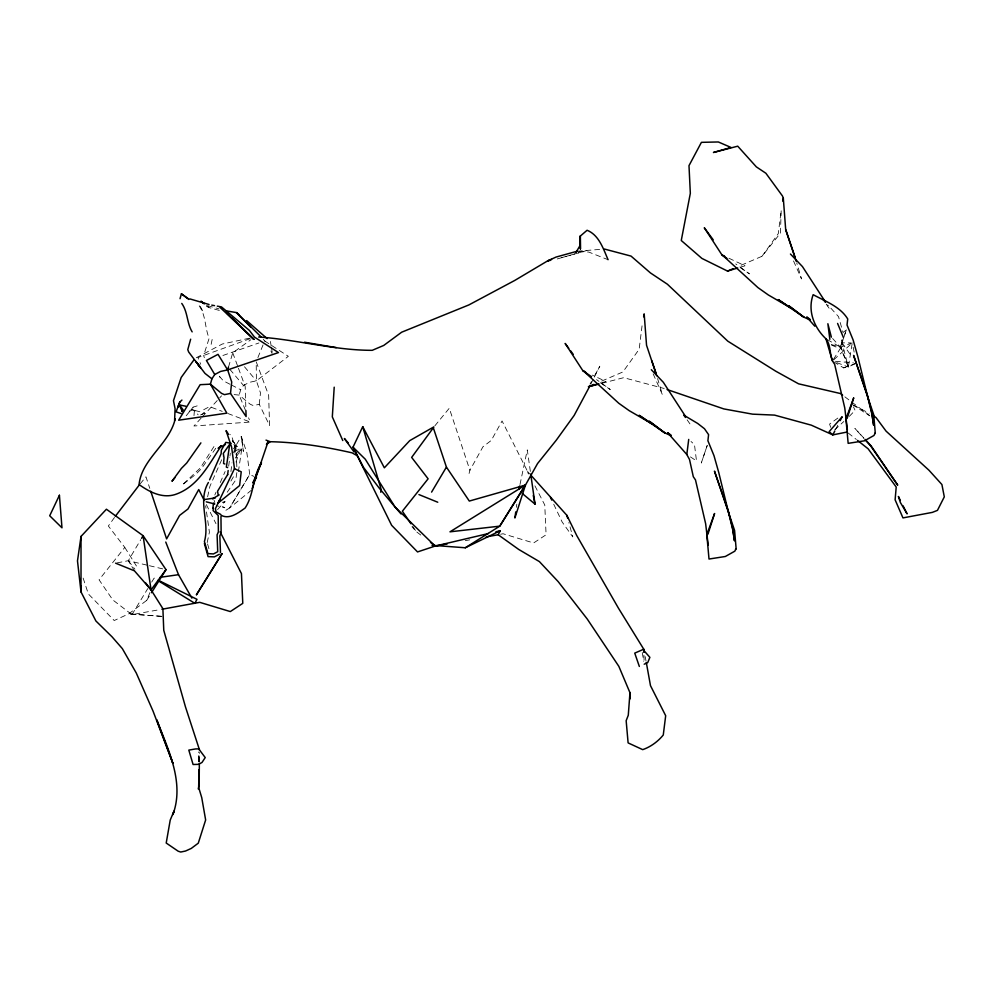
<?xml version="1.0" encoding="UTF-8"?>
<svg xmlns="http://www.w3.org/2000/svg" width="994" height="994" viewBox="0 0 994 994"><rect width="100%" height="100%" fill="white"/><g stroke="black" fill="none" stroke-linecap="round" stroke-linejoin="round"><path stroke-width="0.75" stroke-dasharray="4.97 3.73" d="M199.359 762.05L199.446 752.893M198.527 761.255L198.651 751.961M198.676 761.454L199.272 752.744M212.157 339.451L210.653 346.769M193.992 415.604L194.414 410.311L193.109 407.142L197.172 405.875M833.68 361.791L843.583 367.867L848.329 366.985L852.256 342.905L832.438 361.021L841.073 347.279L842.34 339.923M259.26 404.359L260.478 392.891L256.402 380.839L256.203 361.754L268.653 395.326L269.573 425.444L259.26 404.359L253.234 405.552L250.302 404.285L239.181 395.103L233.515 394.543M228.695 466.174L229.763 457.513M229.949 456.06L230.297 453.177M230.919 471.554L231.987 462.881M642.049 325.833L639.154 349.267L622.878 371.967L600.811 381.447M516.383 507.313L516.805 504.256M234.795 452.953L235.913 445.474L241.318 436.428L246.872 452.817L249.73 474.473L229.626 507.971L223.439 511.798M236.845 472.647L235.752 479.99L225.688 494.403M238.386 471.678L241.778 448.791L240.449 448.294L233.665 452.009M855.064 363.767L848.329 366.985L840.477 347.204L841.769 339.873M519.999 484.5L527.292 449.872L530.51 472.473M207.174 542.6L209.411 532.15L205.634 505.847M207.609 496.826L209.92 486.29L223.861 454.842M199.309 305.767L199.26 305.978C206.093 315.806 204.764 327.834 209.138 338.308L203.608 355.566L204.379 357.666M469.069 473.455L469.913 470.299L482.935 446.803L491.297 440.404L502.057 420.959L528.92 474.126M264.665 340.954L288.335 356.324L256.402 380.839L249.345 382.342L243.493 385.436L240.66 389.735L239.181 395.103L245.63 410.708M228.496 367.072L232.733 352.845L250.861 339.724M236.05 462.061L240.449 448.294L234.77 456.445M233.528 452.767L235.913 445.474L230.981 438.056M827.269 339.575L840.477 347.204L843.471 338.519M843.956 337.078L846.329 329.834L843.049 332.543L838.526 316.651L828.201 305.245M852.256 342.905L840.477 347.204L844.378 335.624M844.863 334.183L846.329 329.834M114.496 517.452L108.346 525.988L124.797 547.408L99.065 579.788L112.782 599.929L131.953 614.64L160.407 609.521M257.893 357.591L264.093 342.346M83.148 578.11L88.329 593.915L114.211 620.529L128.698 613.882L146.665 600.413L149.957 592.523M214.791 495.012L216.009 492.254M220.258 482.562L225.129 471.504M590.871 383.957L593.617 378.49M594.3 377.124L599.792 366.214L594.201 376.465M835.482 429.706L838.166 424.525M590.014 384.169L591.405 381.597M230.919 481.046L234.037 475.778M117.019 562.902L128.288 560.703L140.763 539.643M131.953 614.64L147.758 588.597M151.697 582.099L154.07 578.185L157.127 577.75M146.665 600.413L150.69 594.002M186.251 415.716L193.109 407.142M235.28 458.11L241.778 448.791M762.013 256.278L778.302 233.578L781.197 210.144L780.439 233.118L762.013 256.278L739.946 265.758M233.503 448.779L235.913 445.474L231.863 443.858M140.179 483.867L145.956 476.822L149.796 488.377M434.838 425.854L449.276 408.236L469.913 470.299M217.587 509.599L224.818 501.647M201.099 418.163L193.942 425.991L250.326 422.052L248.562 417.803M202.117 417.045L221.563 395.823M849.348 416.337L855.101 410.36L853.473 406.869M834.637 429.868L843.807 421.518M251.557 490.092L229.626 507.971L249.73 474.473L253.793 476.35M837.83 418.076L829.58 424.078L831.879 430.651M196.315 357.741L222.271 344.036L250.09 338.047M203.695 409.727L209.548 406.633L222.209 411.367M201.285 414.734L204.615 412.982L190.985 409.466L194.414 410.311L198.129 414.796M200.552 414.958L204.615 412.982M192.985 409.764L189.171 411.267L194.414 410.311M843.583 367.867L856.406 363.133M250.14 338.668L197.98 357.542L200.713 364.239M222.917 355.479L258.9 342.967M740.654 267.113L745.028 265.783L728.751 258.167M601.519 382.802L605.893 381.472L592.325 375.123M561.523 257.695L586.87 250.5L556.305 259.21M601.755 383.336L623.66 377.683L664.178 388.492M500.616 534.25L503.051 533.753L533.616 542.972L546.091 534.76L544.762 504.977L534.424 484.861M465.229 540.661L469.715 539.854M222.818 502.107L225.129 501.759L222.668 502.678L222.569 506.518L224.806 507.785L216.27 505.635M577.328 251.184L601.42 249.283M578.831 251.445L588.821 252.091L608.042 259.695M836.774 362.648L848.329 366.985L842.055 342.868L850.789 342.893M848.329 366.985L841.073 347.279L836.227 347.13L831.183 344.906M161.985 616.367L128.698 613.882L161.848 616.392M835.432 361.294L853.411 362.86M134.439 570.829L128.288 560.703L147.895 565.35M149.398 565.71L165.998 569.649M219.326 310.414L208.864 307.544L205.497 305.444M207.634 305.68L219.015 308.873M831.419 344.57L841.073 347.279M227.837 413.504L250.326 422.052M230.036 384.28L223.389 380.864L218.158 374.924L219.985 377.223M231.353 384.964L240.66 389.735M853.672 405.217L869.154 413.255M233.801 444.678L237.305 446.641L232.497 440.541L235.317 448.344L231.726 436.155L229.838 434.316M852.38 404.546L869.688 415.827M690.445 456.905L696.496 460.905L694.471 444.591L691.016 441.485M740.679 267.858L749.414 273.859L735.709 263.944M600.289 382.69L610.279 389.549L596.574 379.633M844.875 396.842L850.665 401.203M851.858 402.11L869.775 415.641M420.76 535.033L415.977 531.355L411.976 526.708M848.168 432.986L856.381 439.497M206.59 305.73L208.864 307.544L204.938 304.152M864.059 438.304L854.89 428.377L863.724 438.18M832.612 338.482L840.477 347.204M529.529 473.691L527.541 471.442L528.323 474.188M263.248 339.302L265.149 341.464M244.474 366.761L256.402 380.839M229.875 369.37L243.493 385.436M128.288 560.703L134.923 569.214M842.055 342.868L851.92 356.796M826.238 304.114L829.431 308.674L827.107 304.798M687.102 419.803L690.296 424.363L688.743 421.779M412.672 526.298L416.101 531.33M124.797 547.408L136.439 565.996M200.266 306.363L203.012 311.482M206.317 504.554L215.959 523.664M553.72 504.219L562.144 521.999L572.793 536.934L568.841 522.533M270.902 350.969L272.07 353.466M793.523 260.937L801.524 278.916L796.741 262.901M653.145 373.868L662.377 394.606L657.593 378.59M232.733 352.845L237.926 366.836M238.436 368.24L245.183 386.417L245.916 410.51M214.083 500.255L214.803 502.529M207.56 543.929L209.871 551.956M853.138 347.241L854.629 354.46M645.168 656.587L646.025 661.022M270.418 341.489L271.163 345.9M271.412 347.366L272.393 353.243M642.248 652.511L643.714 661.283M236.833 466.745L235.913 445.474M643.926 655.208L644.112 661.209M198.949 762L198.85 754.347L198.949 762.075M707.194 445.523L701.342 462.893L707.194 445.523M213.946 446.567L200.341 467.95L182.138 485.097L196.153 473.989L201.471 468.596L215.636 448.468L213.946 446.567M241.902 440.019L241.318 436.428L243.368 451.4L241.902 440.019"/><path stroke-width="1.49" d="M151.498 592.722L165.998 569.649L143.099 535.691L106.42 509.226L81.023 536.412L81.011 591.939L95.909 620.989L112.011 636.781L122.349 648.635L136.265 673L153.051 711.132L172.894 763.342L156.816 719.904C168.123 749.6 184.722 782.427 172.906 814.595L173.975 811.141L170.222 820.087L166.209 843.024L178.187 851.212L180.746 852.032L185.53 851.026L191.258 848.429L198.278 843.173L205.646 819.975L201.745 797.648L198.651 787.41L199.048 769.791L199.247 785.235L198.228 788.913M199.198 781.893L199.347 763.578M174.596 420.599L175.068 408.646L173.478 400.681L181.194 377.459L194.091 359.654M334.208 387.188L332.319 416.884L342.781 440.553M708.225 545.358L705.628 523.652L695.489 479.928L693.303 476.71L689.513 459.476L686.804 454.507L688.718 439.423M380.801 492.266L381.075 489.234L362.735 426.674L353.019 447.163L391.648 525.317L417.53 551.931L435.136 546.066L394.991 506.94L379.31 488.24L363.68 467.627L353.019 447.163L365.295 459.228L394.991 506.94L400.992 513.923M230.496 393.438L231.714 381.969L227.638 369.917L218.021 354.349L206.417 360.474L214.729 374.514L211.896 378.826L210.417 384.181L226.856 413.144L178.672 420.201L200.142 384.678L210.417 384.181L221.538 393.375L224.47 394.643L230.496 393.438L246.102 416.536L245.916 410.51M213.35 507.959L213.076 510.568L218.208 515.476L218.382 532.001L217.09 534.797L217.723 551.695L213.462 553.944L207.895 553.583L204.416 541.556C210.069 522.074 197.272 501.473 208.38 482.512M227.626 474.834L228.16 470.51M212.853 508.319L213.536 503.088L214.779 503.983L206.243 501.833M515.749 511.885L514.892 517.986L525.453 485.072L537.568 463.527L556.242 440.243L574.147 415.442L589.504 386.678M81.023 536.412L77.482 560.864L81.011 591.939L81.011 586.05M643.64 316.85L644.174 313.855L646.547 345.278L656.723 375.67M782.787 201.161L783.309 198.166L782.452 195.967L765.889 173.254L756.335 166.868L737.722 146.18L713.443 152.492L731.012 147.447L718.339 141.968L701.416 142.341L688.991 165.65L690.333 193.308L681.263 240.498L701.901 258.415L727.533 271.089L737.747 267.995M519.042 489.023L519.676 486.016M268.094 441.696L252.116 488.7M190.662 339.19L187.779 349.627L188.686 352.025L198.8 365.444M181.914 400.085L179.79 402.085L176.075 411.851L181.094 413.554M180.038 298.685L181.417 293.814L187.878 298.386M214.729 374.514L220.581 371.433L227.638 369.917L228.496 367.072M707.952 534.163L714.587 513.5L706.809 534.635L709.008 559.038L725.334 556.491L734.802 551.185L736.132 548.688L734.591 530.436L714.462 471.119L728.366 511.177L732.466 527.255L734.479 540.848L732.839 530.162L718.724 472.411L713.99 455.674L707.902 440.752L708.585 434.639L704.46 428.712L697.689 423.456L683.897 415.231L685.5 417.517M847.087 418.474L853.722 397.811L845.956 418.946L848.155 443.349L864.482 440.802L873.937 435.496L875.267 432.999L873.726 414.746L853.597 355.43L867.501 395.488L871.601 411.553L873.614 425.159L871.974 414.473L857.859 356.722L853.125 339.985L847.037 325.05L847.72 318.95C840.154 306.537 825.393 301.344 813.154 294.684C807.327 310.675 814.061 327.548 825.939 338.817C831.816 346.161 828.76 357.045 834.637 364.239L844.763 407.962L847.373 429.669M179.653 405.689L177.876 406.981L179.79 402.085M175.217 418.822C169.651 443.821 141.62 458.905 139.073 484.538C149.249 491.893 161.86 498.479 174.72 494.664C197.831 487.159 208.852 464.484 221.314 445.66L218.146 448.331L225.464 444.467M209.597 479.779L221.103 453.798L221.364 450.158L225.8 442.392L231.08 443.287M228.521 434.341L226.06 430.626L231.602 447.027L234.46 468.683L215.387 508.742L216.108 511.947L220.68 514.395M834.811 430.998L832.798 434.887L811.303 425.159L774.537 415.107L752.595 414.163L723.831 408.919L667.073 389.524M840.166 420.648L842.179 416.759L829.12 431.669L832.798 434.887L847 432.055M486.19 536.897L498.168 534.747L500.305 530.734L495.869 531.778M575.861 252.638L579.85 245.853L580.31 236.087L587.081 230.273C598.984 235.006 603.346 248.848 608.042 259.695M220.022 499.497L217.686 503.449L239.616 485.557L241.231 471.815L234.46 468.683M141.546 538.326L143.099 535.691L151.051 589.889L162.892 608.688L163.762 630.32L185.48 706.92L199.471 749.836L198.688 748.867L195.495 748.942L188.81 750.11L193.084 764.498L198.489 764.361L201.993 762.473L205.224 757.577L198.688 748.867M431.595 492.105L446.418 467.105L433.148 427.283L409.739 440.628L384.343 467.814L362.735 426.674M267.548 442.603L266.467 444.417L270.206 441.709C297.728 442.28 325.249 446.728 352.062 452.842L357.306 455.786M227.676 474.523L217.537 491.26L218.233 494.987M256.489 477.605L252.824 483.009L261.484 462.782C252.426 476.971 254.24 494.105 245.108 508.046C238.498 512.693 229.465 519.899 221.053 515.24M200.9 442.877L186.723 463.005L181.405 468.398L171.962 481.233L174.82 477.828M115.379 516.234L139.222 485.047M115.615 563.176L134.439 570.829L151.051 589.889L165.998 569.649M178.858 404.856L185.965 406.248M181.877 411.553L183.157 409.876L179.119 404.508L182.324 411.566M433.881 427.022L411.653 457.402L428.116 478.81L402.371 511.202L410.957 523.776M735.51 549.222L736.132 548.688M874.645 433.533L875.267 432.999M435.136 546.066L432.005 545.284L465.291 547.769L499.771 526.149L525.453 485.072L469.305 501.063L446.418 467.105M219.189 494.888L212.554 498.789L215.114 497.957L203.782 499.647M219.314 554.279L214.406 556.864L208.069 556.615L204.379 543.469M465.291 547.769L500.305 530.734M727.533 271.089L733.05 268.715M593.915 384.405L588.398 386.778L598.599 383.684M551.583 259.422L547.669 260.85L514.793 280.42L468.857 304.934L401.651 332.207L383.734 345.44L372.216 350.323C334.059 350.385 296.759 339.501 258.664 337.028M227.638 369.917L278.469 352.584L254.489 337.103L249.382 330.406L221.476 306.91L217.313 306.152M588.61 386.728L598.835 384.094M430.477 542.364L435.273 546.041L488.476 533.517M550.552 260.304L547.669 260.85L556.068 257.061L577.328 251.184M435.273 546.041L447.25 543.892M161.91 609.26L199.732 602.339L230.31 611.571L242.785 603.358L241.443 573.575L220.096 531.84M160.183 577.315L178.51 574.694L191.892 598.127M226.123 310.861L236.448 312.588L238.982 314.638M304.475 342.209L336.245 347.602M211.747 305.146L214.53 305.643M604.439 249.047L631.028 256.092L650.461 272.94L667.396 284.222L727.77 341.153L775.755 371.197L798.567 383.821L840.452 393.537L842.663 395.19M189.717 298.871L209.051 304.487M266.007 440.118L270.206 441.709M224.88 463.999L223.563 463.502L224.023 457.613L223.24 453.537L229.726 444.219L226.346 467.105L227.663 467.615M418.934 494.577L437.758 502.231M809.998 319.906L803.91 317.185L778.302 299.604L791.597 308.438L768.362 294.982L757.9 287.564L721.594 254.377L704.286 227.75L713.232 239.827M670.863 435.596L664.762 432.875L639.154 415.293L652.449 424.127L629.214 410.671L618.765 403.253L582.447 370.066L565.151 343.439L568.73 348.273M724.676 256.253L721.955 254.986L726.949 258.415M585.541 371.942L582.819 370.675L591.554 376.689M158.22 580.235L196.986 599.332L194.861 603.333L158.021 580.62M203.956 303.307L200.912 301.207L204.317 303.928M872.807 415.343L876.025 417.579L886.076 431.147L928.98 470.249L941.914 484.538L944.3 496.863L937.466 510.357L932.372 512.382L902.962 517.899L895.109 499.796L896.215 487.023L868.122 448.803L857.561 440.429M810.16 319.397L806.73 316.999L814.807 326.194M671.025 435.086L667.595 432.688L686.804 454.507M498.168 534.747L518.731 549.458L539.394 561.598L558.206 581.652L587.243 619.026L618.84 666.353L630.258 693.402L630.258 698.794L629.972 692.532L628.283 715.245L626.158 720.7L628.109 742.903L642.708 749.638C650.598 746.941 658.053 741.474 663.271 734.988L665.682 715.717L650.486 685.649L646.311 662.501M181.417 293.814L188.785 299.442M211.896 378.826L205.012 373.421L195.893 361.468L200.142 367.146M522.223 493.446L535.008 504.12L530.721 473.976M267.1 338.606L246.611 320.565M220.134 307.481L253.892 339.376L226.607 312.973M253.892 339.376L231.614 317.571M250.6 327.001L236.448 312.588L261.335 337.128M790.441 254.029L802.456 266.591L825.567 302.213M651.306 369.718L663.321 382.28L685.649 416.61M200.105 366.724L198.191 364.674L200.825 368.165M865.078 439.398L871.179 446.02L897.731 485.147L870.595 445.809L865.687 440.367M530.535 474.821L566.866 515.339L576.744 535.555L618.442 608.166L643.752 649.206L644.311 652.163M823.044 299.542L825.107 301.816M644.534 651.281L649.877 657.345L647.777 662.489L644.211 664.216M348.347 443.088L344.371 438.503L354.001 451.897M145.36 582.596L151.051 589.889M570.519 350.683L573.19 354.311M204.255 500.467L198.738 489.545L187.978 509.003L179.616 515.401L166.607 538.897L150.753 491.26M900.39 500.479L898.39 496.466L900.365 502.479L907.1 513.861L903.074 505.834M550.477 497.385L551.769 500.119M181.765 303.418C187.903 312.041 186.76 323.05 192.153 331.872M837.582 323.435L843.434 337.525M165.762 542.053L178.51 574.694M639.341 666.452L634.744 653.12L643.752 649.206L643.839 652.201M796.306 261.434L785.682 229.589L783.309 198.166M651.766 360.735L655.854 372.762M785.682 229.589L795.001 257.073M825.939 338.817L832.438 361.021M566.866 515.339L567.649 518.222M831.382 337.152L827.865 323.733L829.841 339.327M533.281 495.434L535.008 504.12M220.482 552.739L219.848 535.841L221.14 533.045L220.954 516.52M580.31 236.087L580.409 248.91L580.31 236.087M59.416 495.26L49.7 515.762L61.976 527.814L59.416 495.26M222.01 553.695L196.464 594.735L222.01 553.695M525.329 485.097L499.771 526.149L449.971 531.827L525.329 485.097M803.91 317.185L788.577 305.643L803.91 317.185M664.762 432.875L649.442 421.332L664.762 432.875"/></g></svg>
